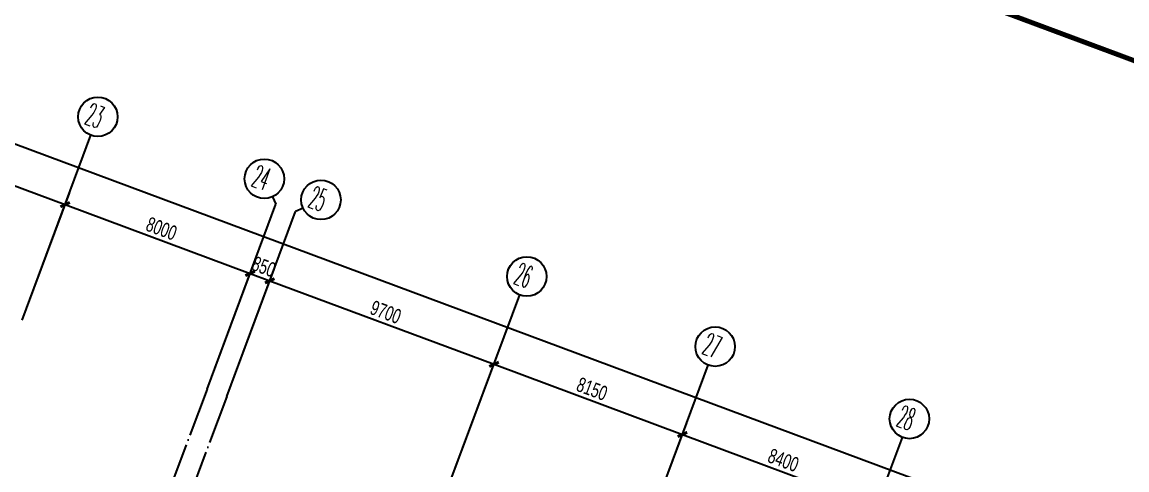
# Model space of a CAD drawing. Header units: millimetres. Extents: x 600121811 to 600690586, y 3472921280 to 3473279938.
# Drawn here: x 600440989 to 600485770, y 3473142031 to 3473160192 of the extents above; entities that cross this region are included whole.
import ezdxf
from ezdxf.enums import TextEntityAlignment as Align

# ---------------------------------------------------------------- set-up
doc = ezdxf.new("R2010")
doc.units = ezdxf.units.MM
doc.header["$LTSCALE"] = 1000
doc.linetypes.add('AX-MALL-GIRD-200$0$DOTE', pattern=[2.42, 2, -0.2, 0.02, -0.2])
doc.layers.get('0').update_dxf_attribs({"linetype": 'CONTINUOUS'})
for name, color, linetype in [('AX-MALL-GIRD-200$0$A-Grid', 222, 'AX-MALL-GIRD-200$0$DOTE'), ('AX-MALL-GIRD-200$0$A-Grid-Iden', 11, 'CONTINUOUS'), ('AX-MALL-GJ-200$0$A-Anno-Note', 241, 'CONTINUOUS'), ('AX-MALL-GJ-200$0$X-Tlbk', 4, 'CONTINUOUS'), ('AX-MALL-WALL-GJ$0$A-SEE', 254, 'CONTINUOUS'), ('AXIS_TEXT', 7, 'CONTINUOUS')]:
    doc.layers.add(name, color=color, linetype=linetype)
doc.styles.add('AX-MALL-GIRD-200$0$_TCH_AXIS', font='ROMAND.shx', dxfattribs={"width": 0.7, "height": 5, "bigfont": 'zy_cn.shx'})
doc.styles.add('AX-MALL-GIRD-200$0$_TCH_DIM_T3', font='zy_en.shx', dxfattribs={"width": 0.7, "bigfont": 'zy_cn.shx'})
doc.styles.add('COMPLEX', font='COMPLEX')
doc.dimstyles.new('AX-MALL-GIRD-200$0$_TCH_ARCH&&200', dxfattribs={"dimtxt": 595, "dimasz": 300, "dimexe": 500, "dimexo": 500, "dimgap": 152.5, "dimtad": 1, "dimdec": 0, "dimzin": 0, "dimdsep": 46, "dimtxsty": 'AX-MALL-GIRD-200$0$_TCH_DIM_T3', "dimblk": 'AX-MALL-GIRD-200$0$_ArchTick', "dimcen": 0.09, "dimclrt": 7, "dimazin": 2, "dimtfac": 1, "dimtdec": 0, "dimtix": 1, "dimtmove": 2, "dimatfit": 3, "dimfxl": 500, "dimtolj": 1, "dimtzin": 0, "dimarcsym": 0})

# ---------------------------------------------------------------- blocks, each defined once
blk = doc.blocks.new('_AXISO')
blk.add_circle((0, 0), 0.5)
at = {"layer": 'AXIS_TEXT', "style": 'COMPLEX', "width": 1.041667}
blk.add_attdef('A', text='', height=0.56, dxfattribs=at).set_placement((-0.25, -0.28), (0.25, -0.28), align=Align.FIT)
blk = doc.blocks.new('AX-MALL-GIRD-200$0$_ArchTick')
at = {"color": 0, "linetype": 'ByBlock', "const_width": 0.4}
blk.add_lwpolyline([(-0.5, -0.5), (0.5, 0.5)], dxfattribs=at)
blk = doc.blocks.new('*D117')
at = {"layer": 'AX-MALL-GIRD-200$0$A-Grid-Iden', "color": 0, "lineweight": -2, "transparency": 16777216}
for p, q in [((600267990, 3473213085), (600270294, 3473219270)), ((600270119, 3473218801), (600595289, 3473097666)), ((600593160, 3473091950), (600595464, 3473098134))]:
    blk.add_line(p, q, dxfattribs=at)
at = {"layer": 'AX-MALL-GIRD-200$0$A-Grid-Iden', "color": 0, "lineweight": -2, "transparency": 16777216, "xscale": 300, "yscale": 300, "zscale": 300}
for p, rotation in [((600270119, 3473218801), 159.568161308997), ((600595289, 3473097666), 339.568161308997)]:
    blk.add_blockref('AX-MALL-GIRD-200$0$_ArchTick', p, dxfattribs=dict(at, rotation=rotation))
at = {"layer": 'AX-MALL-GIRD-200$0$A-Grid-Iden', "color": 7, "transparency": 16777216, "insert": (600432861, 3473158655), "char_height": 595, "attachment_point": 5, "rotation": 339.5682, "style": 'AX-MALL-GIRD-200$0$_TCH_DIM_T3'}
blk.add_mtext('\\A1;347000', dxfattribs=at)
blk = doc.blocks.new('*D139')
at = {"layer": 'AX-MALL-GIRD-200$0$A-Grid-Iden', "color": 0, "lineweight": -2, "transparency": 16777216}
for p, q in [((600433292, 3473151505), (600435038, 3473156190)), ((600434863, 3473155722), (600442735, 3473152789)), ((600441164, 3473148573), (600442909, 3473153258))]:
    blk.add_line(p, q, dxfattribs=at)
at = {"layer": 'AX-MALL-GIRD-200$0$A-Grid-Iden', "color": 0, "lineweight": -2, "transparency": 16777216, "xscale": 300, "yscale": 300, "zscale": 300}
for p, rotation in [((600434863, 3473155722), 159.5681613094948), ((600442735, 3473152789), 339.5681613094948)]:
    blk.add_blockref('AX-MALL-GIRD-200$0$_ArchTick', p, dxfattribs=dict(at, rotation=rotation))
at = {"layer": 'AX-MALL-GIRD-200$0$A-Grid-Iden', "color": 7, "transparency": 16777216, "insert": (600438956, 3473154677), "char_height": 595, "attachment_point": 5, "rotation": 339.5682, "style": 'AX-MALL-GIRD-200$0$_TCH_DIM_T3'}
blk.add_mtext('\\A1;8400', dxfattribs=at)
blk = doc.blocks.new('*D140')
at = {"layer": 'AX-MALL-GIRD-200$0$A-Grid-Iden', "color": 0, "lineweight": -2, "transparency": 16777216}
for p, q in [((600441164, 3473148573), (600442909, 3473153258)), ((600442735, 3473152789), (600450231, 3473149997)), ((600448661, 3473145780), (600450406, 3473150465))]:
    blk.add_line(p, q, dxfattribs=at)
at = {"layer": 'AX-MALL-GIRD-200$0$A-Grid-Iden', "color": 0, "lineweight": -2, "transparency": 16777216, "xscale": 300, "yscale": 300, "zscale": 300}
for p, rotation in [((600442735, 3473152789), 159.5681613086896), ((600450231, 3473149997), 339.5681613086896)]:
    blk.add_blockref('AX-MALL-GIRD-200$0$_ArchTick', p, dxfattribs=dict(at, rotation=rotation))
at = {"layer": 'AX-MALL-GIRD-200$0$A-Grid-Iden', "color": 7, "transparency": 16777216, "insert": (600446640, 3473151815), "char_height": 595, "attachment_point": 5, "rotation": 339.5682, "style": 'AX-MALL-GIRD-200$0$_TCH_DIM_T3'}
blk.add_mtext('\\A1;8000', dxfattribs=at)
blk = doc.blocks.new('*D141')
at = {"layer": 'AX-MALL-GIRD-200$0$A-Grid-Iden', "color": 0, "lineweight": -2, "transparency": 16777216}
for p, q in [((600448661, 3473145780), (600450406, 3473150465)), ((600449457, 3473145483), (600451203, 3473150169)), ((600450231, 3473149997), (600451028, 3473149700))]:
    blk.add_line(p, q, dxfattribs=at)
at = {"layer": 'AX-MALL-GIRD-200$0$A-Grid-Iden', "color": 0, "lineweight": -2, "transparency": 16777216, "xscale": 300, "yscale": 300, "zscale": 300}
for p, rotation in [((600450231, 3473149997), 159.5681613063323), ((600451028, 3473149700), 339.5681613063323)]:
    blk.add_blockref('AX-MALL-GIRD-200$0$_ArchTick', p, dxfattribs=dict(at, rotation=rotation))
at = {"layer": 'AX-MALL-GIRD-200$0$A-Grid-Iden', "color": 7, "transparency": 16777216, "insert": (600450787, 3473150270), "char_height": 595, "attachment_point": 5, "rotation": 339.5682, "style": 'AX-MALL-GIRD-200$0$_TCH_DIM_T3'}
blk.add_mtext('\\A1;850', dxfattribs=at)
blk = doc.blocks.new('*D142')
at = {"layer": 'AX-MALL-GIRD-200$0$A-Grid-Iden', "color": 0, "lineweight": -2, "transparency": 16777216}
for p, q in [((600449457, 3473145483), (600451203, 3473150169)), ((600451028, 3473149700), (600460118, 3473146314)), ((600458547, 3473142097), (600460292, 3473146782))]:
    blk.add_line(p, q, dxfattribs=at)
at = {"layer": 'AX-MALL-GIRD-200$0$A-Grid-Iden', "color": 0, "lineweight": -2, "transparency": 16777216, "xscale": 300, "yscale": 300, "zscale": 300}
for p, rotation in [((600451028, 3473149700), 159.5681613087681), ((600460118, 3473146314), 339.5681613087681)]:
    blk.add_blockref('AX-MALL-GIRD-200$0$_ArchTick', p, dxfattribs=dict(at, rotation=rotation))
at = {"layer": 'AX-MALL-GIRD-200$0$A-Grid-Iden', "color": 7, "transparency": 16777216, "insert": (600455730, 3473148429), "char_height": 595, "attachment_point": 5, "rotation": 339.5682, "style": 'AX-MALL-GIRD-200$0$_TCH_DIM_T3'}
blk.add_mtext('\\A1;9700', dxfattribs=at)
blk = doc.blocks.new('*D143')
at = {"layer": 'AX-MALL-GIRD-200$0$A-Grid-Iden', "color": 0, "lineweight": -2, "transparency": 16777216}
for p, q in [((600458547, 3473142097), (600460292, 3473146782)), ((600460118, 3473146314), (600467755, 3473143469)), ((600466184, 3473139252), (600467930, 3473143937))]:
    blk.add_line(p, q, dxfattribs=at)
at = {"layer": 'AX-MALL-GIRD-200$0$A-Grid-Iden', "color": 0, "lineweight": -2, "transparency": 16777216, "xscale": 300, "yscale": 300, "zscale": 300}
for p, rotation in [((600460118, 3473146314), 159.5681613096243), ((600467755, 3473143469), 339.5681613096243)]:
    blk.add_blockref('AX-MALL-GIRD-200$0$_ArchTick', p, dxfattribs=dict(at, rotation=rotation))
at = {"layer": 'AX-MALL-GIRD-200$0$A-Grid-Iden', "color": 7, "transparency": 16777216, "insert": (600464093, 3473145313), "char_height": 595, "attachment_point": 5, "rotation": 339.5682, "style": 'AX-MALL-GIRD-200$0$_TCH_DIM_T3'}
blk.add_mtext('\\A1;8150', dxfattribs=at)
blk = doc.blocks.new('*D144')
at = {"layer": 'AX-MALL-GIRD-200$0$A-Grid-Iden', "color": 0, "lineweight": -2, "transparency": 16777216}
for p, q in [((600466184, 3473139252), (600467930, 3473143937)), ((600467755, 3473143469), (600475627, 3473140536)), ((600474056, 3473136319), (600475801, 3473141005))]:
    blk.add_line(p, q, dxfattribs=at)
at = {"layer": 'AX-MALL-GIRD-200$0$A-Grid-Iden', "color": 0, "lineweight": -2, "transparency": 16777216, "xscale": 300, "yscale": 300, "zscale": 300}
for p, rotation in [((600467755, 3473143469), 159.568161309211), ((600475627, 3473140536), 339.568161309211)]:
    blk.add_blockref('AX-MALL-GIRD-200$0$_ArchTick', p, dxfattribs=dict(at, rotation=rotation))
at = {"layer": 'AX-MALL-GIRD-200$0$A-Grid-Iden', "color": 7, "transparency": 16777216, "insert": (600471848, 3473142424), "char_height": 595, "attachment_point": 5, "rotation": 339.5682, "style": 'AX-MALL-GIRD-200$0$_TCH_DIM_T3'}
blk.add_mtext('\\A1;8400', dxfattribs=at)
blk = doc.blocks.new('AX-MALL-GIRD-200')
at = {"layer": 'AX-MALL-GIRD-200$0$A-Grid'}
for p, q in [((600448486, 3473145311.3), (600409756.4, 3473041347.6)), ((600449282.5, 3473145014.5), (600410553, 3473041050.8))]:
    blk.add_line(p, q, dxfattribs=at)
at = {"layer": 'AX-MALL-GIRD-200$0$A-Grid-Iden'}
for p, q in [((600440989.3, 3473148104), (600443782, 3473155600.7)), ((600451140.9, 3473153109.4), (600451278.7, 3473152808)), ((600448486, 3473145311.3), (600451278.7, 3473152808)), ((600449282.5, 3473145014.5), (600452075.2, 3473152511.3)), ((600452376.6, 3473152649), (600452075.2, 3473152511.3)), ((600458372.3, 3473141628.3), (600461165, 3473149125.1)), ((600466009.5, 3473138783.2), (600468802.3, 3473146279.9)), ((600473881.1, 3473135850.9), (600476673.8, 3473143347.6))]:
    blk.add_line(p, q, dxfattribs=at)
ref = blk.add_blockref('_AXISO', (600444061.3, 3473156350.4), dxfattribs=dict(at, xscale=1600, yscale=1600, zscale=1600))
ref.add_attrib('A', '23', dxfattribs={"height": 905.1, "rotation": 339.56816, "style": 'AX-MALL-GIRD-200$0$_TCH_AXIS', "width": 0.525}).set_placement((600443479.2, 3473156084.3), (600444072.9, 3473155863.1), align=Align.FIT)
ref = blk.add_blockref('_AXISO', (600450808.3, 3473153836.9), dxfattribs=dict(at, xscale=1600, yscale=1600, zscale=1600))
ref.add_attrib('A', '24', dxfattribs={"height": 905.1, "rotation": 339.56816, "style": 'AX-MALL-GIRD-200$0$_TCH_AXIS', "width": 0.525}).set_placement((600450226.3, 3473153570.8), (600450820, 3473153349.7), align=Align.FIT)
ref = blk.add_blockref('_AXISO', (600453104.2, 3473152981.7), dxfattribs=dict(at, xscale=1600, yscale=1600, zscale=1600))
ref.add_attrib('A', '25', dxfattribs={"height": 905.1, "rotation": 339.56816, "style": 'AX-MALL-GIRD-200$0$_TCH_AXIS', "width": 0.525}).set_placement((600452522.1, 3473152715.6), (600453115.8, 3473152494.4), align=Align.FIT)
ref = blk.add_blockref('_AXISO', (600461444.3, 3473149874.7), dxfattribs=dict(at, xscale=1600, yscale=1600, zscale=1600))
ref.add_attrib('A', '26', dxfattribs={"height": 905.1, "rotation": 339.56816, "style": 'AX-MALL-GIRD-200$0$_TCH_AXIS', "width": 0.525}).set_placement((600460862.2, 3473149608.6), (600461455.9, 3473149387.5), align=Align.FIT)
ref = blk.add_blockref('_AXISO', (600469081.5, 3473147029.6), dxfattribs=dict(at, xscale=1600, yscale=1600, zscale=1600))
ref.add_attrib('A', '27', dxfattribs={"height": 905.1, "rotation": 339.56816, "style": 'AX-MALL-GIRD-200$0$_TCH_AXIS', "width": 0.525}).set_placement((600468499.5, 3473146763.5), (600469093.2, 3473146542.3), align=Align.FIT)
ref = blk.add_blockref('_AXISO', (600476953.1, 3473144097.2), dxfattribs=dict(at, xscale=1600, yscale=1600, zscale=1600))
ref.add_attrib('A', '28', dxfattribs={"height": 905.1, "rotation": 339.56816, "style": 'AX-MALL-GIRD-200$0$_TCH_AXIS', "width": 0.525}).set_placement((600476371, 3473143831.1), (600476964.7, 3473143610), align=Align.FIT)
for base, p1, p2, picture, middle in [((600595289, 3473097665.9), (600267815.4, 3473212616.4), (600592985, 3473091481.2), '*D117', (600432861.3, 3473158655.2)), ((600442734.7, 3473152789.5), (600433117.7, 3473151036.4), (600440989.3, 3473148104), '*D139', (600438956.1, 3473154677.3)), ((600450231.4, 3473149996.7), (600440989.3, 3473148104), (600448486, 3473145311.3), '*D140', (600446640.2, 3473151814.8)), ((600451028, 3473149700), (600448486, 3473145311.3), (600449282.5, 3473145014.5), '*D141', (600450786.8, 3473150270)), ((600460117.7, 3473146313.8), (600449282.5, 3473145014.5), (600458372.3, 3473141628.3), '*D142', (600455729.9, 3473148428.6)), ((600467755, 3473143468.7), (600458372.3, 3473141628.3), (600466009.5, 3473138783.2), '*D143', (600464093.4, 3473145312.9)), ((600475626.5, 3473140536.3), (600466009.5, 3473138783.2), (600473881.1, 3473135850.9), '*D144', (600471847.8, 3473142424.2))]:
    dim = blk.add_linear_dim(base=base, p1=p1, p2=p2, angle=339.56816, dimstyle='AX-MALL-GIRD-200$0$_TCH_ARCH&&200', override={"dimgap": 0}, dxfattribs=at)
    dim.commit()
    dim.dimension.update_dxf_attribs({"geometry": picture, "text_midpoint": middle, "dimtype": 129, "text_rotation": 339.56816})
blk = doc.blocks.new('AX-MALL-WALL-GJ')
at = {"layer": 'AX-MALL-WALL-GJ$0$A-SEE'}
blk.add_blockref('AX-MALL-GIRD-200', (0, 0), dxfattribs=at)

msp = doc.modelspace()

# ---------------------------------------------------------------- linework, layer by layer
at = {"layer": 'AX-MALL-GJ-200$0$X-Tlbk', "const_width": 200}
msp.add_lwpolyline([(600187735, 3473094541), (600599116, 3472941289), (600656437, 3473095159), (600245056, 3473248411)], close=True, dxfattribs=at)

# ---------------------------------------------------------------- block references
at = {"layer": 'AX-MALL-GJ-200$0$A-Anno-Note'}
msp.add_blockref('AX-MALL-WALL-GJ', (0, 0), dxfattribs=at)

doc.saveas('drawing.dxf')
